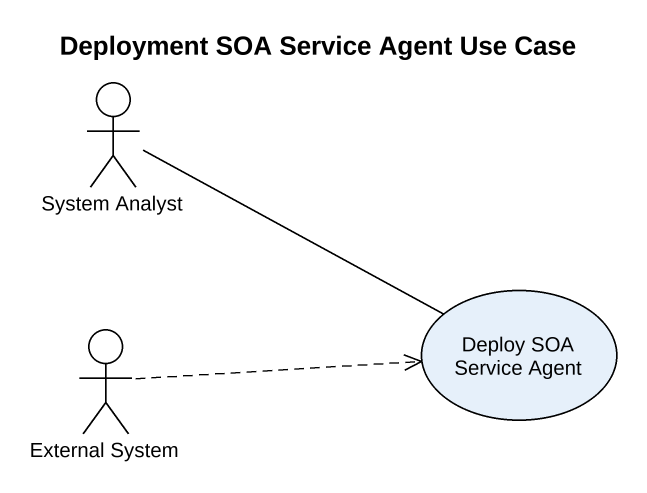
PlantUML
@startuml
title Deployment SOA Service Agent Use Case
actor "System Analyst" as System_Analyst
usecase "Deploy SOA Service Agent" as Deploy_SOA_Service_Agent
actor "External System" as External_System
Deploy_SOA_Service_Agent -left- System_Analyst
External_System .right.> Deploy_SOA_Service_Agent
@enduml
